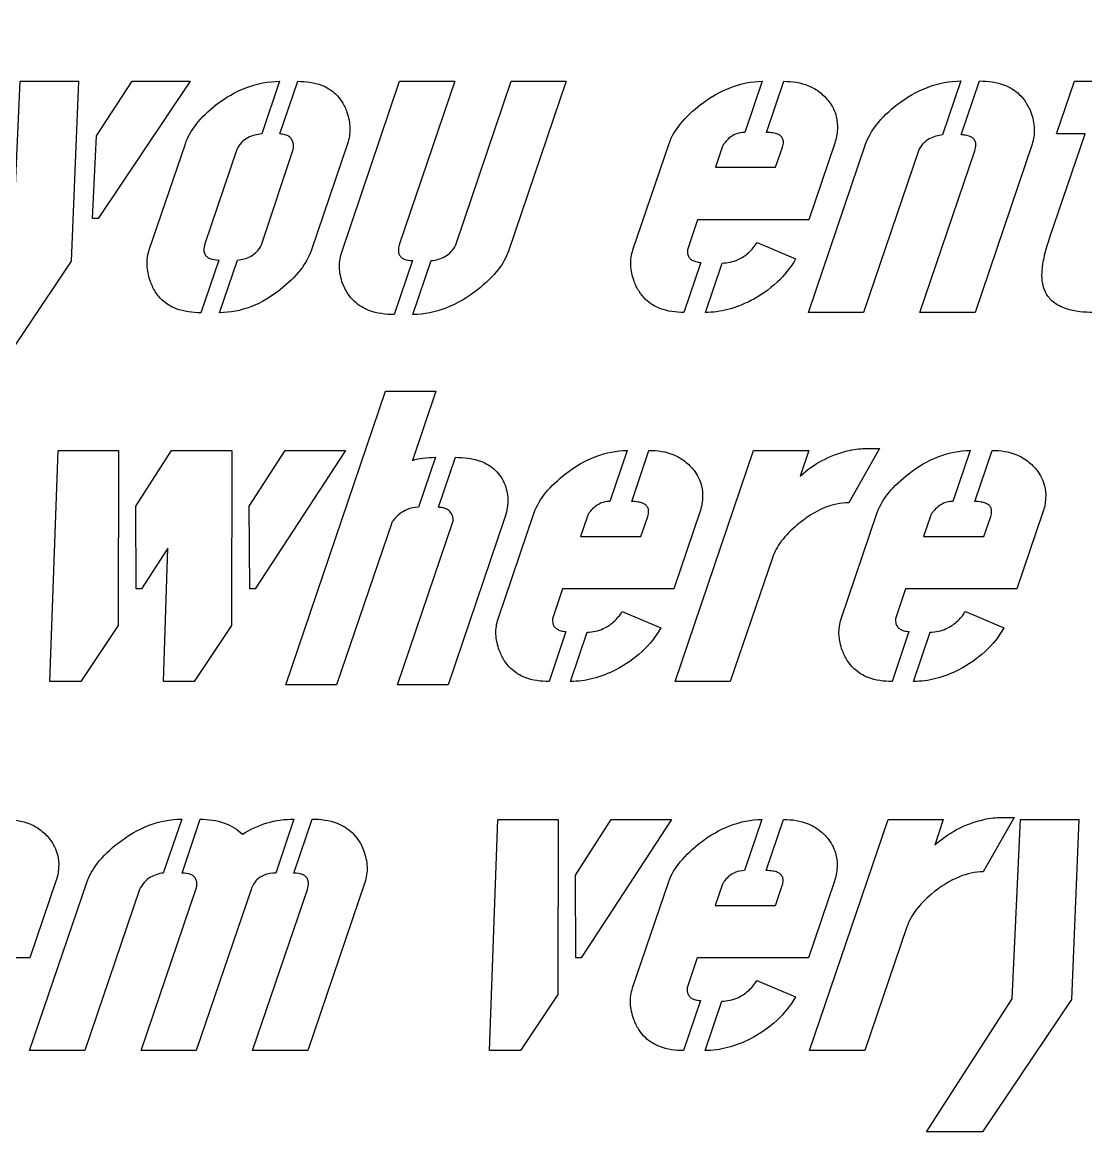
# Model space of a CAD drawing. Header units: inches. Extents: x 3.1 to 35.1, y -33.5 to 2.5.
# Drawn here: x 18.721 to 23.403, y -6.589 to -1.703 of the extents above; entities that cross this region are included whole.
import ezdxf

# ---------------------------------------------------------------- set-up
doc = ezdxf.new("R2010")
doc.units = ezdxf.units.IN
doc.header["$MEASUREMENT"] = 0

msp = doc.modelspace()

# ---------------------------------------------------------------- linework, layer by layer
for p, q in [((19.8542, -1.9635), (19.7755, -2.1956)), ((19.8555, -2.1956), (19.9342, -1.9635)), ((21.978, -1.9635), (21.902, -2.1889)), ((21.998, -2.1889), (22.0741, -1.9635)), ((22.8531, -1.9621), (22.7731, -2.1996)), ((22.8545, -2.1996), (22.9358, -1.9621)), ((19.2806, -2.7052), (19.4393, -2.2383)), ((20.153, -2.2383), (19.9943, -2.7052)), ((21.4097, -2.7052), (21.5685, -2.2369)), ((19.6661, -2.2636), (19.5247, -2.6798)), ((19.7742, -2.6838), (19.9142, -2.2636)), ((21.9567, -2.6732), (22.1261, -2.7452)), ((19.5861, -2.7505), (19.5074, -2.9827)), ((19.5901, -2.9827), (19.6688, -2.7505)), ((20.4398, -2.7532), (20.3585, -2.9907)), ((20.4412, -2.9907), (20.5212, -2.7532)), ((21.7085, -2.7612), (21.6338, -2.9813)), ((21.7285, -2.9813), (21.8019, -2.7639)), ((21.3844, -3.5885), (21.3083, -3.8139)), ((21.4044, -3.8139), (21.4804, -3.5885)), ((22.8945, -3.5885), (22.8185, -3.8139)), ((22.9145, -3.8139), (22.9905, -3.5885)), ((20.5399, -3.6191), (20.4652, -3.8393)), ((20.5532, -3.8393), (20.6279, -3.6191)), ((20.816, -4.3302), (20.9748, -3.8619)), ((22.3262, -4.3302), (22.4849, -3.8619)), ((21.363, -4.2982), (21.5324, -4.3702)), ((22.8731, -4.2982), (23.0426, -4.3702)), ((21.1149, -4.3862), (21.0402, -4.6063)), ((21.1349, -4.6063), (21.2083, -4.3889)), ((22.625, -4.3862), (22.5503, -4.6063)), ((22.645, -4.6063), (22.7184, -4.3889)), ((19.4233, -5.2121), (19.3419, -5.4496)), ((19.4246, -5.4496), (19.5047, -5.2121)), ((19.9169, -5.2121), (19.8369, -5.4496)), ((19.9169, -5.4496), (19.9969, -5.2121)), ((21.9767, -5.2135), (21.9006, -5.4389)), ((21.9967, -5.4389), (22.0727, -5.2135)), ((21.4084, -5.9552), (21.5671, -5.4869)), ((21.9553, -5.9232), (22.1247, -5.9952)), ((21.7072, -6.0112), (21.6325, -6.2313)), ((21.7272, -6.2313), (21.8006, -6.0139))]:
    msp.add_line(p, q)
for points in [[(23.2453, -2.6505), (23.4001, -2.1943), (23.2747, -2.1943), (23.3534, -1.9635), (23.4788, -1.9635), (23.5668, -1.7033), (23.8056, -1.7033), (23.7176, -1.9635), (23.835, -1.9635), (23.7563, -2.1956), (23.6389, -2.1956), (23.4775, -2.6692)], [(20.129, -2.7119), (20.3825, -1.9635), (20.6253, -1.9635), (20.3812, -2.6838)], [(20.6293, -2.6838), (20.8734, -1.9635), (21.1162, -1.9635), (20.8614, -2.7119)], [(22.2982, -2.2356), (22.1834, -2.5731), (21.6939, -2.5731), (21.6498, -2.7052)], [(22.6664, -2.269), (22.4249, -2.9813), (22.1821, -2.9813), (22.4342, -2.2409)], [(23.1666, -2.2409), (22.9158, -2.9813), (22.673, -2.9813), (22.9145, -2.269)], [(21.8032, -2.2529), (21.7726, -2.3423), (22.038, -2.3423), (22.0687, -2.2543)], [(20.3478, -3.9073), (20.105, -4.621), (19.8809, -4.621), (20.3198, -3.3283), (20.5426, -3.3283), (20.4398, -3.6325)], [(22.0234, -4.062), (21.8379, -4.6063), (21.5951, -4.6063), (21.9406, -3.5885), (22.1834, -3.5885), (22.1461, -3.7019)], [(22.4316, -3.5805), (22.4956, -3.5805), (22.3595, -3.8193)], [(20.8441, -3.8886), (20.5959, -4.621), (20.3731, -4.621), (20.6159, -3.9073)], [(21.7045, -3.8606), (21.5898, -4.1981), (21.1002, -4.1981), (21.0562, -4.3302)], [(21.2096, -3.8779), (21.1789, -3.9673), (21.4444, -3.9673), (21.4751, -3.8793)], [(23.2147, -3.8606), (23.0999, -4.1981), (22.6103, -4.1981), (22.5663, -4.3302)], [(22.7197, -3.8779), (22.689, -3.9673), (22.9545, -3.9673), (22.9852, -3.8793)], [(22.6157, -5.687), (22.4302, -6.2313), (22.1874, -6.2313), (22.533, -5.2135), (22.7758, -5.2135), (22.7384, -5.3269)], [(23.0239, -5.2055), (23.0879, -5.2055), (22.9519, -5.4443)], [(18.8697, -5.4856), (18.7549, -5.8231), (18.2654, -5.8231), (18.2213, -5.9552)], [(19.2379, -5.5216), (18.9964, -6.2313), (18.7536, -6.2313), (19.0058, -5.4909)], [(20.2291, -5.4909), (19.9783, -6.2313), (19.7355, -6.2313), (19.9769, -5.5216)], [(22.2968, -5.4856), (22.1821, -5.8231), (21.6925, -5.8231), (21.6485, -5.9552)], [(21.8019, -5.5029), (21.7712, -5.5923), (22.0367, -5.5923), (22.0674, -5.5043)], [(19.7288, -5.5216), (19.4873, -6.2313), (19.2445, -6.2313), (19.486, -5.5216)]]:
    msp.add_lwpolyline(points)
for points in [[(18.9684, -1.9635), (18.9364, -2.7559), (18.5442, -3.3389), (18.2987, -3.3389), (18.6762, -2.7532), (18.7123, -1.9635)], [(19.2045, -1.9635), (19.4607, -1.9635), (19.0551, -2.5678), (19.0311, -2.5678), (19.0484, -2.2036)], [(18.879, -3.5885), (19.1445, -3.5885), (19.1432, -4.3595), (18.9791, -4.6063), (18.843, -4.6063)], [(19.2205, -3.8339), (19.3779, -3.5885), (19.6434, -3.5885), (19.6421, -4.3595), (19.478, -4.6063), (19.3433, -4.6063), (19.3619, -4.0194), (19.2459, -4.1981), (19.2232, -4.1981)], [(19.7195, -3.8339), (19.8782, -3.5885), (20.1437, -3.5885), (19.7461, -4.1981), (19.7235, -4.1981)], [(21.0802, -5.2135), (21.0789, -5.9845), (20.9148, -6.2313), (20.7787, -6.2313), (20.8147, -5.2135)], [(21.3136, -5.2135), (21.5791, -5.2135), (21.1816, -5.8231), (21.1589, -5.8231), (21.1562, -5.4589)], [(23.3721, -5.2135), (23.3401, -6.0059), (22.9479, -6.5889), (22.7024, -6.5889), (23.0799, -6.0032), (23.1159, -5.2135)]]:
    msp.add_lwpolyline(points, close=True)
for points, knots in [([(19.5741, -2.0675), (19.6154, -2.0355), (19.6604, -2.009), (19.7562, -1.9735), (19.8044, -1.9643), (19.8542, -1.9635)], [0, 0, 0, 0, 0.3985626, 0.3985626, 0.778081, 0.778081, 0.778081, 0.778081]), ([(19.9342, -1.9635), (19.9695, -1.9635), (20.0057, -1.968), (20.0617, -1.9896), (20.0825, -2.0023), (20.1115, -2.03), (20.1211, -2.042), (20.138, -2.069), (20.1449, -2.084), (20.1504, -2.0995)], [0, 0, 0, 0, 0.2689088, 0.2689088, 0.4572179, 0.4572179, 0.5745393, 0.5745393, 0.6998636, 0.6998636, 0.6998636, 0.6998636]), ([(21.7072, -2.0662), (21.7479, -2.035), (21.7923, -2.0087), (21.8846, -1.9736), (21.9305, -1.9644), (21.978, -1.9635)], [0, 0, 0, 0, 0.3909347, 0.3909347, 0.7525892, 0.7525892, 0.7525892, 0.7525892]), ([(22.0741, -1.9635), (22.1112, -1.9635), (22.1484, -1.9689), (22.2005, -1.9904), (22.2171, -1.9999), (22.2476, -2.0236), (22.2611, -2.0374), (22.2728, -2.0528)], [0, 0, 0, 0, 0.2832723, 0.2832723, 0.4295154, 0.4295154, 0.577475, 0.577475, 0.577475, 0.577475]), ([(22.573, -2.0662), (22.6148, -2.034), (22.6603, -2.0072), (22.756, -1.9716), (22.8038, -1.9626), (22.8531, -1.9621)], [0, 0, 0, 0, 0.4017642, 0.4017642, 0.7778119, 0.7778119, 0.7778119, 0.7778119]), ([(22.9358, -1.9621), (22.9729, -1.9621), (23.0108, -1.9669), (23.0698, -1.9898), (23.0919, -2.0033), (23.1217, -2.032), (23.1313, -2.0437), (23.1483, -2.07), (23.1555, -2.0845), (23.1613, -2.0995)], [0, 0, 0, 0, 0.2823979, 0.2823979, 0.4822479, 0.4822479, 0.5978415, 0.5978415, 0.7206222, 0.7206222, 0.7206222, 0.7206222]), ([(19.4393, -2.2383), (19.4497, -2.2077), (19.4664, -2.1796), (19.5113, -2.1219), (19.5422, -2.0929), (19.5741, -2.0675)], [0, 0, 0, 0, 0.2461082, 0.2461082, 0.55703, 0.55703, 0.55703, 0.55703]), ([(20.1504, -2.0995), (20.1583, -2.1226), (20.1632, -2.1465), (20.1641, -2.194), (20.1606, -2.2165), (20.153, -2.2383)], [0, 0, 0, 0, 0.1859529, 0.1859529, 0.3619187, 0.3619187, 0.3619187, 0.3619187]), ([(21.5685, -2.2369), (21.58, -2.2056), (21.5981, -2.1768), (21.6446, -2.1195), (21.6755, -2.0912), (21.7072, -2.0662)], [0, 0, 0, 0, 0.2547163, 0.2547163, 0.5628556, 0.5628556, 0.5628556, 0.5628556]), ([(22.2728, -2.0528), (22.2877, -2.0729), (22.2988, -2.0948), (22.3095, -2.1374), (22.311, -2.1561), (22.3087, -2.1956), (22.3045, -2.216), (22.2982, -2.2356)], [0, 0, 0, 0, 0.1902216, 0.1902216, 0.3344606, 0.3344606, 0.4917357, 0.4917357, 0.4917357, 0.4917357]), ([(22.4342, -2.2409), (22.4442, -2.2105), (22.4605, -2.1825), (22.5063, -2.123), (22.5391, -2.0926), (22.573, -2.0662)], [0, 0, 0, 0, 0.2441904, 0.2441904, 0.571882, 0.571882, 0.571882, 0.571882]), ([(23.1613, -2.0995), (23.1701, -2.1229), (23.1757, -2.1473), (23.1775, -2.1958), (23.1742, -2.2187), (23.1666, -2.2409)], [0, 0, 0, 0, 0.1903067, 0.1903067, 0.3696106, 0.3696106, 0.3696106, 0.3696106]), ([(19.7755, -2.1956), (19.7546, -2.1976), (19.7334, -2.2024), (19.7039, -2.2177), (19.6942, -2.2248), (19.6775, -2.2425), (19.671, -2.2525), (19.6661, -2.2636)], [0, 0, 0, 0, 0.160242, 0.160242, 0.2527267, 0.2527267, 0.3450006, 0.3450006, 0.3450006, 0.3450006]), ([(19.9142, -2.2636), (19.9156, -2.2542), (19.916, -2.2443), (19.9127, -2.229), (19.9105, -2.2233), (19.9039, -2.2137), (19.9, -2.2099), (19.8902, -2.2033), (19.8843, -2.2009), (19.8709, -2.1971), (19.8631, -2.196), (19.8555, -2.1956)], [0, 0, 0, 0, 0.072211, 0.072211, 0.1189479, 0.1189479, 0.1607822, 0.1607822, 0.2089887, 0.2089887, 0.2667635, 0.2667635, 0.2667635, 0.2667635]), ([(21.902, -2.1889), (21.8878, -2.1889), (21.8741, -2.1913), (21.8523, -2.2004), (21.8442, -2.2053), (21.8287, -2.2175), (21.8216, -2.2249), (21.8152, -2.2329)], [0, 0, 0, 0, 0.1076722, 0.1076722, 0.1801889, 0.1801889, 0.2580855, 0.2580855, 0.2580855, 0.2580855]), ([(22.0687, -2.2543), (22.0711, -2.2466), (22.0727, -2.2383), (22.072, -2.2253), (22.071, -2.2204), (22.0669, -2.2118), (22.0643, -2.2083), (22.0572, -2.2017), (22.0526, -2.1989), (22.041, -2.1939), (22.0335, -2.1921), (22.017, -2.1894), (22.0073, -2.1889), (21.998, -2.1889)], [0, 0, 0, 0, 0.0608787, 0.0608787, 0.0994011, 0.0994011, 0.1331243, 0.1331243, 0.173307, 0.173307, 0.2293628, 0.2293628, 0.3002935, 0.3002935, 0.3002935, 0.3002935]), ([(21.8152, -2.2329), (21.8124, -2.2361), (21.8098, -2.2396), (21.8058, -2.2463), (21.8042, -2.2496), (21.8032, -2.2529)], [0, 0, 0, 0, 0.03242563, 0.03242563, 0.0592663, 0.0592663, 0.0592663, 0.0592663]), ([(22.7731, -2.1996), (22.7528, -2.202), (22.7325, -2.2072), (22.704, -2.2229), (22.6946, -2.2301), (22.6781, -2.2479), (22.6715, -2.2579), (22.6664, -2.269)], [0, 0, 0, 0, 0.1560635, 0.1560635, 0.2476513, 0.2476513, 0.3401971, 0.3401971, 0.3401971, 0.3401971]), ([(22.8718, -2.2009), (22.8691, -2.2005), (22.8663, -2.2001), (22.8605, -2.1997), (22.8575, -2.1996), (22.8545, -2.1996)], [0, 0, 0, 0, 0.02131891, 0.02131891, 0.04418836, 0.04418836, 0.04418836, 0.04418836]), ([(22.9145, -2.269), (22.9173, -2.2608), (22.9194, -2.2517), (22.9193, -2.2377), (22.9184, -2.2325), (22.9146, -2.2234), (22.9121, -2.2197), (22.9053, -2.2129), (22.901, -2.2101), (22.8888, -2.2043), (22.8801, -2.2022), (22.8718, -2.2009)], [0, 0, 0, 0, 0.0660233, 0.0660233, 0.1066, 0.1066, 0.1410144, 0.1410144, 0.1800168, 0.1800168, 0.2438574, 0.2438574, 0.2438574, 0.2438574]), ([(19.5247, -2.6798), (19.5221, -2.6887), (19.5203, -2.6984), (19.5211, -2.7134), (19.5223, -2.7189), (19.5268, -2.7284), (19.5296, -2.7321), (19.5371, -2.739), (19.5418, -2.7417), (19.5582, -2.7486), (19.5721, -2.7503), (19.5861, -2.7505)], [0, 0, 0, 0, 0.0704499, 0.0704499, 0.1135772, 0.1135772, 0.1499857, 0.1499857, 0.1909354, 0.1909354, 0.2848872, 0.2848872, 0.2848872, 0.2848872]), ([(19.6688, -2.7505), (19.6886, -2.7485), (19.7085, -2.7437), (19.7366, -2.7288), (19.746, -2.7218), (19.7624, -2.7045), (19.769, -2.6947), (19.7742, -2.6838)], [0, 0, 0, 0, 0.1521388, 0.1521388, 0.2423655, 0.2423655, 0.3335814, 0.3335814, 0.3335814, 0.3335814]), ([(20.3812, -2.6838), (20.3786, -2.6924), (20.3768, -2.7018), (20.3774, -2.7162), (20.3785, -2.7216), (20.3827, -2.7309), (20.3855, -2.7346), (20.3928, -2.7413), (20.3973, -2.7441), (20.4131, -2.7509), (20.4265, -2.7528), (20.4398, -2.7532)], [0, 0, 0, 0, 0.0681422, 0.0681422, 0.1100121, 0.1100121, 0.1455146, 0.1455146, 0.1857336, 0.1857336, 0.276102, 0.276102, 0.276102, 0.276102]), ([(20.5212, -2.7532), (20.542, -2.7508), (20.5627, -2.7455), (20.5916, -2.7297), (20.6011, -2.7225), (20.6176, -2.7048), (20.6242, -2.6948), (20.6293, -2.6838)], [0, 0, 0, 0, 0.1592651, 0.1592651, 0.2508734, 0.2508734, 0.3430374, 0.3430374, 0.3430374, 0.3430374]), ([(21.8019, -2.7639), (21.8265, -2.7632), (21.8503, -2.7584), (21.8896, -2.7409), (21.9047, -2.7308), (21.9332, -2.7053), (21.9458, -2.6898), (21.9567, -2.6732)], [0, 0, 0, 0, 0.1875295, 0.1875295, 0.3274403, 0.3274403, 0.4788506, 0.4788506, 0.4788506, 0.4788506]), ([(23.2107, -2.8052), (23.2121, -2.7814), (23.2161, -2.7571), (23.2276, -2.7059), (23.236, -2.6776), (23.2453, -2.6505)], [0, 0, 0, 0, 0.1818206, 0.1818206, 0.4005944, 0.4005944, 0.4005944, 0.4005944]), ([(19.2846, -2.8426), (19.2766, -2.8196), (19.2716, -2.7958), (19.2702, -2.7489), (19.2734, -2.7267), (19.2806, -2.7052)], [0, 0, 0, 0, 0.1849979, 0.1849979, 0.3579647, 0.3579647, 0.3579647, 0.3579647]), ([(19.9943, -2.7052), (19.9839, -2.7367), (19.9671, -2.7656), (19.9217, -2.8246), (19.8905, -2.8541), (19.8582, -2.8799)], [0, 0, 0, 0, 0.2524055, 0.2524055, 0.5679557, 0.5679557, 0.5679557, 0.5679557]), ([(20.1317, -2.8533), (20.1232, -2.83), (20.1181, -2.8059), (20.1172, -2.7574), (20.1211, -2.7343), (20.129, -2.7119)], [0, 0, 0, 0, 0.1883745, 0.1883745, 0.3697764, 0.3697764, 0.3697764, 0.3697764]), ([(20.8614, -2.7119), (20.8521, -2.7397), (20.8369, -2.7656), (20.7928, -2.8234), (20.7593, -2.8545), (20.7253, -2.8813)], [0, 0, 0, 0, 0.2240188, 0.2240188, 0.5543334, 0.5543334, 0.5543334, 0.5543334]), ([(21.415, -2.8439), (21.4067, -2.8209), (21.4013, -2.797), (21.3995, -2.7495), (21.4026, -2.7271), (21.4097, -2.7052)], [0, 0, 0, 0, 0.1864938, 0.1864938, 0.3619601, 0.3619601, 0.3619601, 0.3619601]), ([(21.6498, -2.7052), (21.6491, -2.7123), (21.6493, -2.7197), (21.6526, -2.7316), (21.6548, -2.7363), (21.6612, -2.7445), (21.6652, -2.7478), (21.6748, -2.7536), (21.6807, -2.7559), (21.6936, -2.7595), (21.7012, -2.7606), (21.7085, -2.7612)], [0, 0, 0, 0, 0.0546635, 0.0546635, 0.0945088, 0.0945088, 0.1339953, 0.1339953, 0.1804319, 0.1804319, 0.2366498, 0.2366498, 0.2366498, 0.2366498]), ([(22.1261, -2.7452), (22.1041, -2.7839), (22.0766, -2.8183), (22.0095, -2.8808), (21.9704, -2.9074), (21.9286, -2.9293)], [0, 0, 0, 0, 0.3390638, 0.3390638, 0.6988259, 0.6988259, 0.6988259, 0.6988259]), ([(23.4361, -2.9813), (23.3973, -2.9813), (23.3552, -2.9777), (23.297, -2.9587), (23.2766, -2.9488), (23.2461, -2.9233), (23.2354, -2.9101), (23.2207, -2.8819), (23.2163, -2.8681), (23.2107, -2.8379), (23.2099, -2.8215), (23.2107, -2.8052)], [0, 0, 0, 0, 0.2956039, 0.2956039, 0.4654521, 0.4654521, 0.5971207, 0.5971207, 0.707052, 0.707052, 0.8304993, 0.8304993, 0.8304993, 0.8304993]), ([(19.5074, -2.9827), (19.4708, -2.9827), (19.4333, -2.9781), (19.3755, -2.9559), (19.3542, -2.943), (19.3243, -2.9146), (19.3145, -2.9022), (19.2971, -2.8742), (19.2901, -2.8587), (19.2846, -2.8426)], [0, 0, 0, 0, 0.2783594, 0.2783594, 0.4708585, 0.4708585, 0.592179, 0.592179, 0.7216749, 0.7216749, 0.7216749, 0.7216749]), ([(19.8582, -2.8799), (19.8186, -2.9116), (19.7752, -2.9382), (19.6835, -2.9733), (19.6376, -2.9822), (19.5901, -2.9827)], [0, 0, 0, 0, 0.3865927, 0.3865927, 0.7484413, 0.7484413, 0.7484413, 0.7484413]), ([(20.3585, -2.9907), (20.321, -2.9907), (20.2825, -2.9859), (20.223, -2.963), (20.201, -2.9497), (20.1711, -2.9211), (20.1615, -2.9094), (20.1445, -2.8829), (20.1374, -2.8684), (20.1317, -2.8533)], [0, 0, 0, 0, 0.2858667, 0.2858667, 0.4848289, 0.4848289, 0.6009049, 0.6009049, 0.7239869, 0.7239869, 0.7239869, 0.7239869]), ([(20.7253, -2.8813), (20.6829, -2.9146), (20.6366, -2.9426), (20.5396, -2.98), (20.4912, -2.9898), (20.4412, -2.9907)], [0, 0, 0, 0, 0.4108266, 0.4108266, 0.7921013, 0.7921013, 0.7921013, 0.7921013]), ([(21.6338, -2.9813), (21.5982, -2.9813), (21.5619, -2.9767), (21.5051, -2.9546), (21.4839, -2.9416), (21.4545, -2.9133), (21.4449, -2.9013), (21.4278, -2.8743), (21.4207, -2.8594), (21.415, -2.8439)], [0, 0, 0, 0, 0.2710846, 0.2710846, 0.4640273, 0.4640273, 0.5815354, 0.5815354, 0.7070764, 0.7070764, 0.7070764, 0.7070764]), ([(21.9286, -2.9293), (21.8963, -2.9457), (21.8624, -2.9592), (21.7949, -2.9767), (21.762, -2.9813), (21.7285, -2.9813)], [0, 0, 0, 0, 0.2765005, 0.2765005, 0.5311561, 0.5311561, 0.5311561, 0.5311561]), ([(21.1135, -3.6912), (21.1543, -3.66), (21.1986, -3.6337), (21.291, -3.5986), (21.3369, -3.5894), (21.3844, -3.5885)], [0, 0, 0, 0, 0.3909347, 0.3909347, 0.7525892, 0.7525892, 0.7525892, 0.7525892]), ([(21.4804, -3.5885), (21.5176, -3.5885), (21.5548, -3.5939), (21.6069, -3.6154), (21.6234, -3.6249), (21.6539, -3.6486), (21.6674, -3.6624), (21.6792, -3.6778)], [0, 0, 0, 0, 0.2832723, 0.2832723, 0.4295154, 0.4295154, 0.577475, 0.577475, 0.577475, 0.577475]), ([(22.1461, -3.7019), (22.1754, -3.6751), (22.2075, -3.6522), (22.2775, -3.6147), (22.3144, -3.6008), (22.3529, -3.5911)], [0, 0, 0, 0, 0.3023699, 0.3023699, 0.6049017, 0.6049017, 0.6049017, 0.6049017]), ([(22.3529, -3.5911), (22.3661, -3.5877), (22.3796, -3.585), (22.4059, -3.5814), (22.4187, -3.5805), (22.4316, -3.5805)], [0, 0, 0, 0, 0.104504, 0.104504, 0.2022604, 0.2022604, 0.2022604, 0.2022604]), ([(22.6237, -3.6912), (22.6644, -3.66), (22.7088, -3.6337), (22.8011, -3.5986), (22.847, -3.5894), (22.8945, -3.5885)], [0, 0, 0, 0, 0.3909347, 0.3909347, 0.7525892, 0.7525892, 0.7525892, 0.7525892]), ([(22.9905, -3.5885), (23.0277, -3.5885), (23.0649, -3.5939), (23.117, -3.6154), (23.1336, -3.6249), (23.1641, -3.6486), (23.1775, -3.6624), (23.1893, -3.6778)], [0, 0, 0, 0, 0.2832723, 0.2832723, 0.4295154, 0.4295154, 0.577475, 0.577475, 0.577475, 0.577475]), ([(20.4398, -3.6325), (20.4544, -3.6276), (20.4697, -3.6245), (20.503, -3.6201), (20.5217, -3.6191), (20.5399, -3.6191)], [0, 0, 0, 0, 0.1165146, 0.1165146, 0.2556276, 0.2556276, 0.2556276, 0.2556276]), ([(20.6279, -3.6191), (20.6664, -3.6191), (20.7065, -3.6237), (20.7652, -3.6463), (20.7859, -3.6586), (20.813, -3.6845), (20.8213, -3.6945), (20.8358, -3.7169), (20.8419, -3.7291), (20.8467, -3.7419)], [0, 0, 0, 0, 0.2927828, 0.2927828, 0.4782269, 0.4782269, 0.5776986, 0.5776986, 0.6814826, 0.6814826, 0.6814826, 0.6814826]), ([(20.9748, -3.8619), (20.9864, -3.8306), (21.0044, -3.8018), (21.051, -3.7445), (21.0818, -3.7162), (21.1135, -3.6912)], [0, 0, 0, 0, 0.2547163, 0.2547163, 0.5628556, 0.5628556, 0.5628556, 0.5628556]), ([(21.6792, -3.6778), (21.6941, -3.6979), (21.7051, -3.7198), (21.7158, -3.7624), (21.7174, -3.7811), (21.7151, -3.8206), (21.7108, -3.841), (21.7045, -3.8606)], [0, 0, 0, 0, 0.1902216, 0.1902216, 0.3344606, 0.3344606, 0.4917357, 0.4917357, 0.4917357, 0.4917357]), ([(22.4849, -3.8619), (22.4965, -3.8306), (22.5146, -3.8018), (22.5611, -3.7445), (22.592, -3.7162), (22.6237, -3.6912)], [0, 0, 0, 0, 0.2547163, 0.2547163, 0.5628556, 0.5628556, 0.5628556, 0.5628556]), ([(23.1893, -3.6778), (23.2042, -3.6979), (23.2153, -3.7198), (23.226, -3.7624), (23.2275, -3.7811), (23.2252, -3.8206), (23.221, -3.841), (23.2147, -3.8606)], [0, 0, 0, 0, 0.1902216, 0.1902216, 0.3344606, 0.3344606, 0.4917357, 0.4917357, 0.4917357, 0.4917357]), ([(20.8467, -3.7419), (20.8553, -3.7644), (20.8592, -3.7878), (20.8583, -3.8381), (20.8527, -3.8639), (20.8441, -3.8886)], [0, 0, 0, 0, 0.1837753, 0.1837753, 0.3833824, 0.3833824, 0.3833824, 0.3833824]), ([(20.4652, -3.8393), (20.4481, -3.8393), (20.4317, -3.8425), (20.4044, -3.8538), (20.3938, -3.8603), (20.3731, -3.8763), (20.3633, -3.8861), (20.3545, -3.8966)], [0, 0, 0, 0, 0.1301316, 0.1301316, 0.225091, 0.225091, 0.3297407, 0.3297407, 0.3297407, 0.3297407]), ([(20.6039, -3.8579), (20.5992, -3.8528), (20.5936, -3.8488), (20.5823, -3.8435), (20.577, -3.8419), (20.5656, -3.8397), (20.5594, -3.8393), (20.5532, -3.8393)], [0, 0, 0, 0, 0.0533999, 0.0533999, 0.0950708, 0.0950708, 0.1419359, 0.1419359, 0.1419359, 0.1419359]), ([(20.6159, -3.9073), (20.6178, -3.9013), (20.6186, -3.8952), (20.6176, -3.8835), (20.6161, -3.8783), (20.6113, -3.8678), (20.6078, -3.8626), (20.6039, -3.8579)], [0, 0, 0, 0, 0.0477213, 0.0477213, 0.0894301, 0.0894301, 0.1359555, 0.1359555, 0.1359555, 0.1359555]), ([(21.2216, -3.8579), (21.2188, -3.8611), (21.2161, -3.8646), (21.2121, -3.8713), (21.2106, -3.8746), (21.2096, -3.8779)], [0, 0, 0, 0, 0.03242563, 0.03242563, 0.0592663, 0.0592663, 0.0592663, 0.0592663]), ([(21.3083, -3.8139), (21.2942, -3.8139), (21.2805, -3.8163), (21.2586, -3.8254), (21.2505, -3.8303), (21.235, -3.8425), (21.2279, -3.8499), (21.2216, -3.8579)], [0, 0, 0, 0, 0.1076722, 0.1076722, 0.1801889, 0.1801889, 0.2580855, 0.2580855, 0.2580855, 0.2580855]), ([(21.4751, -3.8793), (21.4774, -3.8716), (21.479, -3.8633), (21.4784, -3.8503), (21.4773, -3.8454), (21.4733, -3.8368), (21.4707, -3.8333), (21.4635, -3.8267), (21.4589, -3.8239), (21.4473, -3.8189), (21.4398, -3.8171), (21.4234, -3.8144), (21.4137, -3.8139), (21.4044, -3.8139)], [0, 0, 0, 0, 0.0608787, 0.0608787, 0.0994011, 0.0994011, 0.1331243, 0.1331243, 0.173307, 0.173307, 0.2293628, 0.2293628, 0.3002935, 0.3002935, 0.3002935, 0.3002935]), ([(22.3595, -3.8193), (22.3234, -3.8197), (22.2885, -3.8274), (22.2099, -3.8588), (22.1684, -3.8866), (22.1314, -3.918)], [0, 0, 0, 0, 0.2753079, 0.2753079, 0.6454451, 0.6454451, 0.6454451, 0.6454451]), ([(22.7317, -3.8579), (22.7289, -3.8611), (22.7263, -3.8646), (22.7223, -3.8713), (22.7207, -3.8746), (22.7197, -3.8779)], [0, 0, 0, 0, 0.03242563, 0.03242563, 0.0592663, 0.0592663, 0.0592663, 0.0592663]), ([(22.8185, -3.8139), (22.8043, -3.8139), (22.7906, -3.8163), (22.7688, -3.8254), (22.7607, -3.8303), (22.7452, -3.8425), (22.7381, -3.8499), (22.7317, -3.8579)], [0, 0, 0, 0, 0.1076722, 0.1076722, 0.1801889, 0.1801889, 0.2580855, 0.2580855, 0.2580855, 0.2580855]), ([(22.9852, -3.8793), (22.9875, -3.8716), (22.9892, -3.8633), (22.9885, -3.8503), (22.9875, -3.8454), (22.9834, -3.8368), (22.9808, -3.8333), (22.9737, -3.8267), (22.9691, -3.8239), (22.9575, -3.8189), (22.95, -3.8171), (22.9335, -3.8144), (22.9238, -3.8139), (22.9145, -3.8139)], [0, 0, 0, 0, 0.0608787, 0.0608787, 0.0994011, 0.0994011, 0.1331243, 0.1331243, 0.173307, 0.173307, 0.2293628, 0.2293628, 0.3002935, 0.3002935, 0.3002935, 0.3002935]), ([(20.3545, -3.8966), (20.353, -3.8985), (20.3514, -3.9006), (20.3492, -3.9042), (20.3483, -3.9058), (20.3478, -3.9073)], [0, 0, 0, 0, 0.01826507, 0.01826507, 0.03200885, 0.03200885, 0.03200885, 0.03200885]), ([(22.1314, -3.918), (22.1064, -3.939), (22.0826, -3.9625), (22.0462, -4.0111), (22.0324, -4.0355), (22.0234, -4.062)], [0, 0, 0, 0, 0.2487959, 0.2487959, 0.462033, 0.462033, 0.462033, 0.462033]), ([(21.2083, -4.3889), (21.2329, -4.3882), (21.2567, -4.3834), (21.2959, -4.3659), (21.3111, -4.3558), (21.3395, -4.3303), (21.3522, -4.3148), (21.363, -4.2982)], [0, 0, 0, 0, 0.1875295, 0.1875295, 0.3274403, 0.3274403, 0.4788506, 0.4788506, 0.4788506, 0.4788506]), ([(22.7184, -4.3889), (22.743, -4.3882), (22.7668, -4.3834), (22.8061, -4.3659), (22.8212, -4.3558), (22.8497, -4.3303), (22.8623, -4.3148), (22.8731, -4.2982)], [0, 0, 0, 0, 0.1875295, 0.1875295, 0.3274403, 0.3274403, 0.4788506, 0.4788506, 0.4788506, 0.4788506]), ([(20.8214, -4.4689), (20.813, -4.4459), (20.8077, -4.422), (20.8058, -4.3745), (20.8089, -4.3521), (20.816, -4.3302)], [0, 0, 0, 0, 0.1864938, 0.1864938, 0.3619601, 0.3619601, 0.3619601, 0.3619601]), ([(21.0562, -4.3302), (21.0554, -4.3373), (21.0556, -4.3447), (21.0589, -4.3566), (21.0612, -4.3613), (21.0676, -4.3695), (21.0715, -4.3728), (21.0812, -4.3786), (21.087, -4.3809), (21.1, -4.3845), (21.1075, -4.3856), (21.1149, -4.3862)], [0, 0, 0, 0, 0.0546635, 0.0546635, 0.0945088, 0.0945088, 0.1339953, 0.1339953, 0.1804319, 0.1804319, 0.2366498, 0.2366498, 0.2366498, 0.2366498]), ([(22.3315, -4.4689), (22.3232, -4.4459), (22.3178, -4.422), (22.316, -4.3745), (22.319, -4.3521), (22.3262, -4.3302)], [0, 0, 0, 0, 0.1864938, 0.1864938, 0.3619601, 0.3619601, 0.3619601, 0.3619601]), ([(22.5663, -4.3302), (22.5656, -4.3373), (22.5658, -4.3447), (22.5691, -4.3566), (22.5713, -4.3613), (22.5777, -4.3695), (22.5817, -4.3728), (22.5913, -4.3786), (22.5971, -4.3809), (22.6101, -4.3845), (22.6177, -4.3856), (22.625, -4.3862)], [0, 0, 0, 0, 0.0546635, 0.0546635, 0.0945088, 0.0945088, 0.1339953, 0.1339953, 0.1804319, 0.1804319, 0.2366498, 0.2366498, 0.2366498, 0.2366498]), ([(21.5324, -4.3702), (21.5104, -4.4089), (21.4829, -4.4433), (21.4159, -4.5058), (21.3768, -4.5324), (21.335, -4.5543)], [0, 0, 0, 0, 0.3390638, 0.3390638, 0.6988259, 0.6988259, 0.6988259, 0.6988259]), ([(23.0426, -4.3702), (23.0205, -4.4089), (22.9931, -4.4433), (22.926, -4.5058), (22.8869, -4.5324), (22.8451, -4.5543)], [0, 0, 0, 0, 0.3390638, 0.3390638, 0.6988259, 0.6988259, 0.6988259, 0.6988259]), ([(21.0402, -4.6063), (21.0046, -4.6063), (20.9683, -4.6017), (20.9115, -4.5796), (20.8902, -4.5666), (20.8609, -4.5383), (20.8513, -4.5263), (20.8342, -4.4993), (20.8271, -4.4844), (20.8214, -4.4689)], [0, 0, 0, 0, 0.2710846, 0.2710846, 0.4640273, 0.4640273, 0.5815354, 0.5815354, 0.7070764, 0.7070764, 0.7070764, 0.7070764]), ([(22.5503, -4.6063), (22.5147, -4.6063), (22.4784, -4.6017), (22.4216, -4.5796), (22.4004, -4.5666), (22.371, -4.5383), (22.3614, -4.5263), (22.3443, -4.4993), (22.3372, -4.4844), (22.3315, -4.4689)], [0, 0, 0, 0, 0.2710846, 0.2710846, 0.4640273, 0.4640273, 0.5815354, 0.5815354, 0.7070764, 0.7070764, 0.7070764, 0.7070764]), ([(21.335, -4.5543), (21.3026, -4.5707), (21.2687, -4.5842), (21.2013, -4.6017), (21.1683, -4.6063), (21.1349, -4.6063)], [0, 0, 0, 0, 0.2765005, 0.2765005, 0.5311561, 0.5311561, 0.5311561, 0.5311561]), ([(22.8451, -4.5543), (22.8128, -4.5707), (22.7789, -4.5842), (22.7114, -4.6017), (22.6784, -4.6063), (22.645, -4.6063)], [0, 0, 0, 0, 0.2765005, 0.2765005, 0.5311561, 0.5311561, 0.5311561, 0.5311561]), ([(18.6456, -5.2135), (18.6827, -5.2135), (18.7199, -5.2189), (18.7721, -5.2404), (18.7886, -5.2499), (18.8191, -5.2736), (18.8326, -5.2874), (18.8443, -5.3028)], [0, 0, 0, 0, 0.2832723, 0.2832723, 0.4295154, 0.4295154, 0.577475, 0.577475, 0.577475, 0.577475]), ([(19.1432, -5.3175), (19.1851, -5.2851), (19.2309, -5.2578), (19.3266, -5.2218), (19.3741, -5.2126), (19.4233, -5.2121)], [0, 0, 0, 0, 0.4041163, 0.4041163, 0.7786933, 0.7786933, 0.7786933, 0.7786933]), ([(19.5047, -5.2121), (19.5408, -5.2125), (19.5777, -5.2172), (19.6267, -5.2349), (19.641, -5.2417), (19.6675, -5.2583), (19.6794, -5.2679), (19.6901, -5.2788)], [0, 0, 0, 0, 0.2753872, 0.2753872, 0.3965267, 0.3965267, 0.513347, 0.513347, 0.513347, 0.513347]), ([(19.6901, -5.2788), (19.724, -5.2571), (19.7602, -5.2402), (19.8373, -5.2175), (19.8768, -5.2121), (19.9169, -5.2121)], [0, 0, 0, 0, 0.3068873, 0.3068873, 0.6127293, 0.6127293, 0.6127293, 0.6127293]), ([(19.9969, -5.2121), (20.0344, -5.2121), (20.0726, -5.2169), (20.1321, -5.2399), (20.1543, -5.2535), (20.1842, -5.2822), (20.1938, -5.2939), (20.2108, -5.3201), (20.2179, -5.3345), (20.2237, -5.3495)], [0, 0, 0, 0, 0.285026, 0.285026, 0.4856027, 0.4856027, 0.6010542, 0.6010542, 0.7235263, 0.7235263, 0.7235263, 0.7235263]), ([(21.7059, -5.3162), (21.7466, -5.285), (21.791, -5.2587), (21.8833, -5.2236), (21.9292, -5.2144), (21.9767, -5.2135)], [0, 0, 0, 0, 0.3909347, 0.3909347, 0.7525892, 0.7525892, 0.7525892, 0.7525892]), ([(22.0727, -5.2135), (22.1099, -5.2135), (22.1471, -5.2189), (22.1992, -5.2404), (22.2157, -5.2499), (22.2463, -5.2736), (22.2597, -5.2874), (22.2715, -5.3028)], [0, 0, 0, 0, 0.2832723, 0.2832723, 0.4295154, 0.4295154, 0.577475, 0.577475, 0.577475, 0.577475]), ([(22.7384, -5.3269), (22.7677, -5.3001), (22.7998, -5.2772), (22.8698, -5.2397), (22.9067, -5.2258), (22.9452, -5.2161)], [0, 0, 0, 0, 0.3023699, 0.3023699, 0.6049017, 0.6049017, 0.6049017, 0.6049017]), ([(22.9452, -5.2161), (22.9585, -5.2127), (22.9719, -5.21), (22.9983, -5.2064), (23.0111, -5.2055), (23.0239, -5.2055)], [0, 0, 0, 0, 0.104504, 0.104504, 0.2022604, 0.2022604, 0.2022604, 0.2022604]), ([(18.8443, -5.3028), (18.8593, -5.3229), (18.8703, -5.3448), (18.881, -5.3874), (18.8825, -5.4061), (18.8802, -5.4456), (18.876, -5.466), (18.8697, -5.4856)], [0, 0, 0, 0, 0.1902216, 0.1902216, 0.3344606, 0.3344606, 0.4917357, 0.4917357, 0.4917357, 0.4917357]), ([(19.0058, -5.4909), (19.0158, -5.4602), (19.0322, -5.4321), (19.0777, -5.3731), (19.1099, -5.3434), (19.1432, -5.3175)], [0, 0, 0, 0, 0.2462588, 0.2462588, 0.5676943, 0.5676943, 0.5676943, 0.5676943]), ([(21.5671, -5.4869), (21.5787, -5.4556), (21.5967, -5.4268), (21.6433, -5.3695), (21.6741, -5.3412), (21.7059, -5.3162)], [0, 0, 0, 0, 0.2547163, 0.2547163, 0.5628556, 0.5628556, 0.5628556, 0.5628556]), ([(22.2715, -5.3028), (22.2864, -5.3229), (22.2974, -5.3448), (22.3081, -5.3874), (22.3097, -5.4061), (22.3074, -5.4456), (22.3031, -5.466), (22.2968, -5.4856)], [0, 0, 0, 0, 0.1902216, 0.1902216, 0.3344606, 0.3344606, 0.4917357, 0.4917357, 0.4917357, 0.4917357]), ([(20.2237, -5.3495), (20.2325, -5.3729), (20.2381, -5.3973), (20.24, -5.4458), (20.2366, -5.4687), (20.2291, -5.4909)], [0, 0, 0, 0, 0.1903067, 0.1903067, 0.3696106, 0.3696106, 0.3696106, 0.3696106]), ([(19.3419, -5.4496), (19.3224, -5.4524), (19.3034, -5.458), (19.2759, -5.4741), (19.2666, -5.4816), (19.25, -5.4999), (19.2433, -5.5103), (19.2379, -5.5216)], [0, 0, 0, 0, 0.1500702, 0.1500702, 0.2426059, 0.2426059, 0.337849, 0.337849, 0.337849, 0.337849]), ([(19.486, -5.5216), (19.4886, -5.5125), (19.4904, -5.5025), (19.4895, -5.4872), (19.4883, -5.4815), (19.4837, -5.4718), (19.4808, -5.468), (19.4731, -5.461), (19.4684, -5.4583), (19.452, -5.4515), (19.4384, -5.4498), (19.4246, -5.4496)], [0, 0, 0, 0, 0.0724177, 0.0724177, 0.1166207, 0.1166207, 0.1538066, 0.1538066, 0.1953886, 0.1953886, 0.2880466, 0.2880466, 0.2880466, 0.2880466]), ([(19.8369, -5.4496), (19.8194, -5.4499), (19.8018, -5.4525), (19.7738, -5.464), (19.7632, -5.4709), (19.7486, -5.4856), (19.7438, -5.4919), (19.7352, -5.5059), (19.7317, -5.5136), (19.7288, -5.5216)], [0, 0, 0, 0, 0.1328396, 0.1328396, 0.2305965, 0.2305965, 0.290834, 0.290834, 0.355567, 0.355567, 0.355567, 0.355567]), ([(19.9769, -5.5216), (19.9795, -5.5124), (19.9814, -5.5023), (19.9805, -5.4869), (19.9793, -5.4812), (19.9748, -5.4716), (19.9719, -5.4677), (19.9643, -5.4608), (19.9596, -5.4581), (19.9436, -5.4515), (19.9303, -5.4498), (19.9169, -5.4496)], [0, 0, 0, 0, 0.0728905, 0.0728905, 0.117186, 0.117186, 0.1542473, 0.1542473, 0.1953136, 0.1953136, 0.2857089, 0.2857089, 0.2857089, 0.2857089]), ([(21.9006, -5.4389), (21.8865, -5.4389), (21.8728, -5.4413), (21.851, -5.4504), (21.8429, -5.4553), (21.8274, -5.4675), (21.8202, -5.4749), (21.8139, -5.4829)], [0, 0, 0, 0, 0.1076722, 0.1076722, 0.1801889, 0.1801889, 0.2580855, 0.2580855, 0.2580855, 0.2580855]), ([(22.0674, -5.5043), (22.0697, -5.4966), (22.0713, -5.4883), (22.0707, -5.4753), (22.0696, -5.4704), (22.0656, -5.4618), (22.063, -5.4583), (22.0558, -5.4517), (22.0513, -5.4489), (22.0397, -5.4439), (22.0322, -5.4421), (22.0157, -5.4394), (22.006, -5.4389), (21.9967, -5.4389)], [0, 0, 0, 0, 0.0608787, 0.0608787, 0.0994011, 0.0994011, 0.1331243, 0.1331243, 0.173307, 0.173307, 0.2293628, 0.2293628, 0.3002935, 0.3002935, 0.3002935, 0.3002935]), ([(22.9519, -5.4443), (22.9157, -5.4447), (22.8808, -5.4524), (22.8022, -5.4838), (22.7607, -5.5116), (22.7237, -5.543)], [0, 0, 0, 0, 0.2753079, 0.2753079, 0.6454451, 0.6454451, 0.6454451, 0.6454451]), ([(21.8139, -5.4829), (21.8111, -5.4861), (21.8084, -5.4896), (21.8044, -5.4963), (21.8029, -5.4996), (21.8019, -5.5029)], [0, 0, 0, 0, 0.03242563, 0.03242563, 0.0592663, 0.0592663, 0.0592663, 0.0592663]), ([(22.7237, -5.543), (22.6987, -5.564), (22.675, -5.5875), (22.6386, -5.6361), (22.6247, -5.6605), (22.6157, -5.687)], [0, 0, 0, 0, 0.2487959, 0.2487959, 0.462033, 0.462033, 0.462033, 0.462033]), ([(21.4137, -6.0939), (21.4053, -6.0709), (21.4, -6.047), (21.3981, -5.9995), (21.4012, -5.9771), (21.4084, -5.9552)], [0, 0, 0, 0, 0.1864938, 0.1864938, 0.3619601, 0.3619601, 0.3619601, 0.3619601]), ([(21.6485, -5.9552), (21.6477, -5.9623), (21.6479, -5.9697), (21.6512, -5.9816), (21.6535, -5.9863), (21.6599, -5.9945), (21.6639, -5.9978), (21.6735, -6.0036), (21.6793, -6.0059), (21.6923, -6.0095), (21.6998, -6.0106), (21.7072, -6.0112)], [0, 0, 0, 0, 0.0546635, 0.0546635, 0.0945088, 0.0945088, 0.1339953, 0.1339953, 0.1804319, 0.1804319, 0.2366498, 0.2366498, 0.2366498, 0.2366498]), ([(21.8006, -6.0139), (21.8252, -6.0132), (21.849, -6.0084), (21.8882, -5.9909), (21.9034, -5.9808), (21.9318, -5.9553), (21.9445, -5.9398), (21.9553, -5.9232)], [0, 0, 0, 0, 0.1875295, 0.1875295, 0.3274403, 0.3274403, 0.4788506, 0.4788506, 0.4788506, 0.4788506]), ([(22.1247, -5.9952), (22.1027, -6.0339), (22.0752, -6.0683), (22.0082, -6.1308), (21.9691, -6.1574), (21.9273, -6.1793)], [0, 0, 0, 0, 0.3390638, 0.3390638, 0.6988259, 0.6988259, 0.6988259, 0.6988259]), ([(21.6325, -6.2313), (21.5969, -6.2313), (21.5606, -6.2267), (21.5038, -6.2046), (21.4826, -6.1916), (21.4532, -6.1633), (21.4436, -6.1513), (21.4265, -6.1243), (21.4194, -6.1094), (21.4137, -6.0939)], [0, 0, 0, 0, 0.2710846, 0.2710846, 0.4640273, 0.4640273, 0.5815354, 0.5815354, 0.7070764, 0.7070764, 0.7070764, 0.7070764]), ([(21.9273, -6.1793), (21.8949, -6.1957), (21.861, -6.2092), (21.7936, -6.2267), (21.7606, -6.2313), (21.7272, -6.2313)], [0, 0, 0, 0, 0.2765005, 0.2765005, 0.5311561, 0.5311561, 0.5311561, 0.5311561])]:
    msp.add_open_spline(points, degree=3, knots=knots)

doc.saveas('drawing.dxf')
